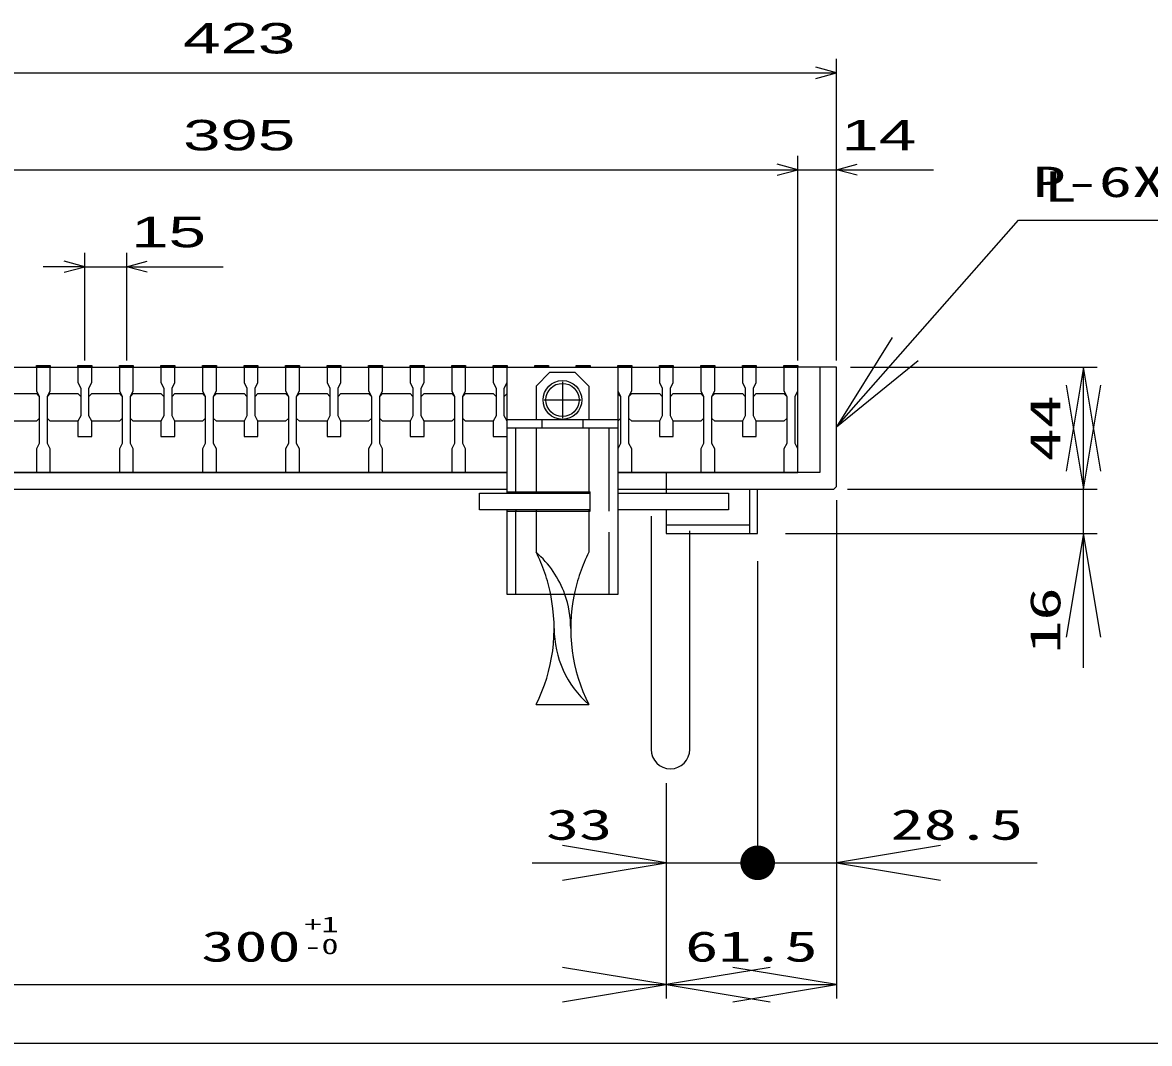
# Model space of a CAD drawing. Units: millimetres at full size, sheet at 1:5; some dimension numbers follow another scale. Extents: x -910 to 868, y -641 to 524.
# Drawn here: x -541 to -134, y -575.8 to -207.1 of the extents above; entities that cross this region are included whole.
import ezdxf
from ezdxf.enums import TextEntityAlignment as Align

# ---------------------------------------------------------------- set-up
doc = ezdxf.new("R2010")
doc.units = ezdxf.units.MM
doc.header["$LTSCALE"] = 5
doc.linetypes.add('CHAIN', pattern=[18.5, 12, -1.5, 3.5, -1.5])
doc.linetypes.add('DASHED', pattern=[7.5, 6, -1.5])
for name, color, linetype, lineweight in [('0_2', 150, 'Continuous', 25), ('16', 3, 'Continuous', 25), ('17', 2, 'Continuous', 25), ('19', 6, 'Continuous', 25), ('22', 4, 'Continuous', 25), ('29', 6, 'Continuous', 25)]:
    doc.layers.add(name, color=color, linetype=linetype, lineweight=lineweight)
doc.styles.add('ベクトル', font='')
doc.styles.add('ＭＳ ゴシック', font='')
doc.styles.get('ベクトル').set_extended_font_data('ベクトル')
doc.styles.get('ＭＳ ゴシック').set_extended_font_data('MS Gothic')

# ---------------------------------------------------------------- blocks, each defined once
blk = doc.blocks.new('open_arrow')
at = {"color": 0, "linetype": 'Continuous', "lineweight": -2}
blk.add_lwpolyline([(7.5, 1.25), (0, 0), (7.5, -1.25)], dxfattribs=at)
blk = doc.blocks.new('filled_dot')
at = {"color": 0, "linetype": 'Continuous', "lineweight": -2, "const_width": 1.25}
blk.add_lwpolyline([(-0.625, 0, 1), (0.625, 0, 1)], format="xyb", close=True, dxfattribs=at)

msp = doc.modelspace()

# ---------------------------------------------------------------- linework, layer by layer
at = {"layer": '0_2'}
msp.add_line((868, -575.75), (-862, -575.75), dxfattribs=at)
at = {"layer": '16'}
for p, q in [((-656, -331.561), (-261, -331.561)), ((-536, -331.561), (-536, -330.861)), ((-536, -330.861), (-531, -330.861)), ((-536, -331.561), (-536, -340.061)), ((-531, -331.561), (-536, -331.561)), ((-531, -330.861), (-531, -331.561)), ((-531, -340.061), (-531, -331.561)), ((-521, -331.561), (-521, -330.861)), ((-521, -330.861), (-516, -330.861)), ((-521, -331.561), (-521, -337.061)), ((-516, -331.561), (-521, -331.561)), ((-516, -330.861), (-516, -331.561)), ((-516, -337.061), (-516, -331.561)), ((-506, -331.561), (-506, -330.861)), ((-506, -330.861), (-501, -330.861)), ((-506, -331.561), (-506, -340.061)), ((-501, -331.561), (-506, -331.561)), ((-501, -330.861), (-501, -331.561)), ((-501, -340.061), (-501, -331.561)), ((-491, -331.561), (-491, -330.861)), ((-491, -330.861), (-486, -330.861)), ((-491, -331.561), (-491, -337.061)), ((-486, -331.561), (-491, -331.561)), ((-486, -330.861), (-486, -331.561)), ((-486, -337.061), (-486, -331.561)), ((-476, -331.561), (-476, -330.861)), ((-476, -330.861), (-471, -330.861)), ((-476, -331.561), (-476, -340.061)), ((-471, -331.561), (-476, -331.561)), ((-471, -330.861), (-471, -331.561)), ((-471, -340.061), (-471, -331.561)), ((-461, -331.561), (-461, -330.861)), ((-461, -330.861), (-456, -330.861)), ((-461, -331.561), (-461, -337.061)), ((-456, -331.561), (-461, -331.561)), ((-456, -330.861), (-456, -331.561)), ((-456, -337.061), (-456, -331.561)), ((-446, -331.561), (-446, -330.861)), ((-446, -330.861), (-441, -330.861)), ((-446, -331.561), (-446, -340.061)), ((-441, -331.561), (-446, -331.561)), ((-441, -330.861), (-441, -331.561)), ((-441, -340.061), (-441, -331.561)), ((-431, -331.561), (-431, -330.861)), ((-431, -330.861), (-426, -330.861)), ((-431, -331.561), (-431, -337.061)), ((-426, -331.561), (-431, -331.561)), ((-426, -330.861), (-426, -331.561)), ((-426, -337.061), (-426, -331.561)), ((-416, -331.561), (-416, -330.861)), ((-416, -330.861), (-411, -330.861)), ((-416, -331.561), (-416, -340.061)), ((-411, -331.561), (-416, -331.561)), ((-411, -330.861), (-411, -331.561)), ((-411, -340.061), (-411, -331.561)), ((-401, -331.561), (-401, -330.861)), ((-401, -330.861), (-396, -330.861)), ((-401, -331.561), (-401, -337.061)), ((-396, -331.561), (-401, -331.561)), ((-396, -330.861), (-396, -331.561)), ((-396, -337.061), (-396, -331.561)), ((-386, -331.561), (-386, -330.861)), ((-386, -330.861), (-381, -330.861)), ((-386, -331.561), (-386, -340.061)), ((-381, -331.561), (-386, -331.561)), ((-381, -330.861), (-381, -331.561)), ((-381, -340.061), (-381, -331.561)), ((-371, -331.561), (-371, -330.861)), ((-371, -330.861), (-366, -330.861)), ((-371, -331.561), (-371, -337.061)), ((-366, -331.561), (-371, -331.561)), ((-366, -330.861), (-366, -331.561)), ((-366, -337.061), (-366, -331.561)), ((-356, -331.561), (-356, -330.861)), ((-356, -330.861), (-351, -330.861)), ((-351, -331.561), (-356, -331.561)), ((-351, -330.861), (-351, -331.561)), ((-341, -331.561), (-341, -330.861)), ((-341, -330.861), (-336, -330.861)), ((-341, -331.561), (-341, -330.861)), ((-341, -330.861), (-336, -330.861)), ((-336, -331.561), (-341, -331.561)), ((-336, -331.561), (-341, -331.561)), ((-336, -330.861), (-336, -331.561)), ((-336, -330.861), (-336, -331.561)), ((-326, -331.561), (-326, -330.861)), ((-326, -330.861), (-321, -330.861)), ((-326, -331.561), (-326, -340.061)), ((-321, -331.561), (-326, -331.561)), ((-321, -330.861), (-321, -331.561)), ((-321, -340.061), (-321, -331.561)), ((-311, -331.561), (-311, -330.861)), ((-311, -330.861), (-306, -330.861)), ((-311, -331.561), (-311, -337.061)), ((-306, -331.561), (-311, -331.561)), ((-306, -330.861), (-306, -331.561)), ((-306, -337.061), (-306, -331.561)), ((-296, -331.561), (-296, -330.861)), ((-296, -330.861), (-291, -330.861)), ((-296, -331.561), (-296, -340.061)), ((-291, -331.561), (-296, -331.561)), ((-291, -330.861), (-291, -331.561)), ((-291, -340.061), (-291, -331.561)), ((-281, -331.561), (-281, -330.861)), ((-281, -330.861), (-276, -330.861)), ((-281, -331.561), (-281, -337.061)), ((-276, -331.561), (-281, -331.561)), ((-276, -330.861), (-276, -331.561)), ((-276, -337.061), (-276, -331.561)), ((-266, -331.561), (-266, -330.861)), ((-266, -330.861), (-261, -330.861)), ((-266, -331.561), (-266, -340.061)), ((-261, -331.561), (-266, -331.561)), ((-261, -330.861), (-261, -331.561)), ((-261, -340.061), (-261, -331.561)), ((-261, -369.561), (-261, -331.561)), ((-521, -337.061), (-520, -339.061)), ((-517, -339.061), (-516, -337.061)), ((-491, -337.061), (-490, -339.061)), ((-487, -339.061), (-486, -337.061)), ((-461, -337.061), (-460, -339.061)), ((-457, -339.061), (-456, -337.061)), ((-431, -337.061), (-430, -339.061)), ((-427, -339.061), (-426, -337.061)), ((-401, -337.061), (-400, -339.061)), ((-397, -339.061), (-396, -337.061)), ((-371, -337.061), (-370, -339.061)), ((-367, -339.061), (-366, -337.061)), ((-311, -337.061), (-310, -339.061)), ((-307, -339.061), (-306, -337.061)), ((-281, -337.061), (-280, -339.061)), ((-277, -339.061), (-276, -337.061)), ((-546, -341.061), (-536, -341.061)), ((-536, -340.061), (-535, -342.061)), ((-536, -341.061), (-535, -342.061)), ((-532, -342.061), (-531, -340.061)), ((-532, -342.061), (-531, -341.061)), ((-531, -341.061), (-521, -341.061)), ((-521, -341.061), (-520, -342.061)), ((-520, -339.061), (-520, -349.061)), ((-517, -349.061), (-517, -339.061)), ((-517, -342.061), (-516, -341.061)), ((-516, -341.061), (-506, -341.061)), ((-506, -340.061), (-505, -342.061)), ((-506, -341.061), (-505, -342.061)), ((-502, -342.061), (-501, -340.061)), ((-502, -342.061), (-501, -341.061)), ((-501, -341.061), (-491, -341.061)), ((-491, -341.061), (-490, -342.061)), ((-490, -339.061), (-490, -349.061)), ((-487, -349.061), (-487, -339.061)), ((-487, -342.061), (-486, -341.061)), ((-486, -341.061), (-476, -341.061)), ((-476, -340.061), (-475, -342.061)), ((-476, -341.061), (-475, -342.061)), ((-472, -342.061), (-471, -340.061)), ((-472, -342.061), (-471, -341.061)), ((-471, -341.061), (-461, -341.061)), ((-461, -341.061), (-460, -342.061)), ((-460, -339.061), (-460, -349.061)), ((-457, -349.061), (-457, -339.061)), ((-457, -342.061), (-456, -341.061)), ((-456, -341.061), (-446, -341.061)), ((-446, -340.061), (-445, -342.061)), ((-446, -341.061), (-445, -342.061)), ((-442, -342.061), (-441, -340.061)), ((-442, -342.061), (-441, -341.061)), ((-441, -341.061), (-431, -341.061)), ((-431, -341.061), (-430, -342.061)), ((-430, -339.061), (-430, -349.061)), ((-427, -349.061), (-427, -339.061)), ((-427, -342.061), (-426, -341.061)), ((-426, -341.061), (-416, -341.061)), ((-416, -340.061), (-415, -342.061)), ((-416, -341.061), (-415, -342.061)), ((-412, -342.061), (-411, -340.061)), ((-412, -342.061), (-411, -341.061)), ((-411, -341.061), (-401, -341.061)), ((-401, -341.061), (-400, -342.061)), ((-400, -339.061), (-400, -349.061)), ((-397, -349.061), (-397, -339.061)), ((-397, -342.061), (-396, -341.061)), ((-396, -341.061), (-386, -341.061)), ((-386, -340.061), (-385, -342.061)), ((-386, -341.061), (-385, -342.061)), ((-382, -342.061), (-381, -340.061)), ((-382, -342.061), (-381, -341.061)), ((-381, -341.061), (-371, -341.061)), ((-371, -341.061), (-370, -342.061)), ((-370, -339.061), (-370, -349.061)), ((-367, -349.061), (-367, -339.061)), ((-367, -342.061), (-366, -341.061)), ((-326, -340.061), (-325, -342.061)), ((-326, -341.061), (-325, -342.061)), ((-322, -342.061), (-321, -340.061)), ((-322, -342.061), (-321, -341.061)), ((-321, -341.061), (-311, -341.061)), ((-311, -341.061), (-310, -342.061)), ((-310, -339.061), (-310, -349.061)), ((-307, -349.061), (-307, -339.061)), ((-307, -342.061), (-306, -341.061)), ((-306, -341.061), (-296, -341.061)), ((-296, -340.061), (-295, -342.061)), ((-296, -341.061), (-295, -342.061)), ((-292, -342.061), (-291, -340.061)), ((-292, -342.061), (-291, -341.061)), ((-291, -341.061), (-281, -341.061)), ((-281, -341.061), (-280, -342.061)), ((-280, -339.061), (-280, -349.061)), ((-277, -349.061), (-277, -339.061)), ((-277, -342.061), (-276, -341.061)), ((-276, -341.061), (-266, -341.061)), ((-266, -340.061), (-265, -342.061)), ((-266, -341.061), (-265, -342.061)), ((-262, -342.061), (-261, -340.061)), ((-535, -342.061), (-535, -359.061)), ((-532, -359.061), (-532, -342.061)), ((-505, -342.061), (-505, -359.061)), ((-502, -359.061), (-502, -342.061)), ((-475, -342.061), (-475, -359.061)), ((-472, -359.061), (-472, -342.061)), ((-445, -342.061), (-445, -359.061)), ((-442, -359.061), (-442, -342.061)), ((-415, -342.061), (-415, -359.061)), ((-412, -359.061), (-412, -342.061)), ((-385, -342.061), (-385, -359.061)), ((-382, -359.061), (-382, -342.061)), ((-325, -342.061), (-325, -359.061)), ((-322, -359.061), (-322, -342.061)), ((-295, -342.061), (-295, -359.061)), ((-292, -359.061), (-292, -342.061)), ((-265, -342.061), (-265, -359.061)), ((-262, -359.061), (-262, -342.061)), ((-520, -349.061), (-521, -351.061)), ((-516, -351.061), (-517, -349.061)), ((-490, -349.061), (-491, -351.061)), ((-486, -351.061), (-487, -349.061)), ((-460, -349.061), (-461, -351.061)), ((-456, -351.061), (-457, -349.061)), ((-430, -349.061), (-431, -351.061)), ((-426, -351.061), (-427, -349.061)), ((-400, -349.061), (-401, -351.061)), ((-396, -351.061), (-397, -349.061)), ((-370, -349.061), (-371, -351.061)), ((-366, -351.061), (-367, -349.061)), ((-310, -349.061), (-311, -351.061)), ((-306, -351.061), (-307, -349.061)), ((-280, -349.061), (-281, -351.061)), ((-276, -351.061), (-277, -349.061)), ((-536, -351.061), (-546, -351.061)), ((-535, -350.061), (-536, -351.061)), ((-531, -351.061), (-532, -350.061)), ((-521, -351.061), (-531, -351.061)), ((-521, -351.061), (-521, -356.561)), ((-506, -351.061), (-516, -351.061)), ((-516, -356.561), (-516, -351.061)), ((-505, -350.061), (-506, -351.061)), ((-501, -351.061), (-502, -350.061)), ((-491, -351.061), (-501, -351.061)), ((-491, -351.061), (-491, -356.561)), ((-476, -351.061), (-486, -351.061)), ((-486, -356.561), (-486, -351.061)), ((-475, -350.061), (-476, -351.061)), ((-471, -351.061), (-472, -350.061)), ((-461, -351.061), (-471, -351.061)), ((-461, -351.061), (-461, -356.561)), ((-446, -351.061), (-456, -351.061)), ((-456, -356.561), (-456, -351.061)), ((-445, -350.061), (-446, -351.061)), ((-441, -351.061), (-442, -350.061)), ((-431, -351.061), (-441, -351.061)), ((-431, -351.061), (-431, -356.561)), ((-416, -351.061), (-426, -351.061)), ((-426, -356.561), (-426, -351.061)), ((-415, -350.061), (-416, -351.061)), ((-411, -351.061), (-412, -350.061)), ((-401, -351.061), (-411, -351.061)), ((-401, -351.061), (-401, -356.561)), ((-386, -351.061), (-396, -351.061)), ((-396, -356.561), (-396, -351.061)), ((-385, -350.061), (-386, -351.061)), ((-381, -351.061), (-382, -350.061)), ((-371, -351.061), (-381, -351.061)), ((-371, -351.061), (-371, -356.561)), ((-366, -356.561), (-366, -351.061)), ((-325, -350.061), (-326, -351.061)), ((-321, -351.061), (-322, -350.061)), ((-311, -351.061), (-321, -351.061)), ((-311, -351.061), (-311, -356.561)), ((-296, -351.061), (-306, -351.061)), ((-306, -356.561), (-306, -351.061)), ((-295, -350.061), (-296, -351.061)), ((-291, -351.061), (-292, -350.061)), ((-281, -351.061), (-291, -351.061)), ((-281, -351.061), (-281, -356.561)), ((-266, -351.061), (-276, -351.061)), ((-276, -356.561), (-276, -351.061)), ((-265, -350.061), (-266, -351.061)), ((-521, -356.561), (-516, -356.561)), ((-491, -356.561), (-486, -356.561)), ((-461, -356.561), (-456, -356.561)), ((-431, -356.561), (-426, -356.561)), ((-401, -356.561), (-396, -356.561)), ((-371, -356.561), (-366, -356.561)), ((-311, -356.561), (-306, -356.561)), ((-281, -356.561), (-276, -356.561)), ((-535, -359.061), (-536, -361.061)), ((-536, -361.061), (-536, -369.561)), ((-531, -361.061), (-532, -359.061)), ((-531, -369.561), (-531, -361.061)), ((-505, -359.061), (-506, -361.061)), ((-506, -361.061), (-506, -369.561)), ((-501, -361.061), (-502, -359.061)), ((-501, -369.561), (-501, -361.061)), ((-475, -359.061), (-476, -361.061)), ((-476, -361.061), (-476, -369.561)), ((-471, -361.061), (-472, -359.061)), ((-471, -369.561), (-471, -361.061)), ((-445, -359.061), (-446, -361.061)), ((-446, -361.061), (-446, -369.561)), ((-441, -361.061), (-442, -359.061)), ((-441, -369.561), (-441, -361.061)), ((-415, -359.061), (-416, -361.061)), ((-416, -361.061), (-416, -369.561)), ((-411, -361.061), (-412, -359.061)), ((-411, -369.561), (-411, -361.061)), ((-385, -359.061), (-386, -361.061)), ((-386, -361.061), (-386, -369.561)), ((-381, -361.061), (-382, -359.061)), ((-381, -369.561), (-381, -361.061)), ((-325, -359.061), (-326, -361.061)), ((-326, -361.061), (-326, -369.561)), ((-321, -361.061), (-322, -359.061)), ((-321, -369.561), (-321, -361.061)), ((-295, -359.061), (-296, -361.061)), ((-296, -361.061), (-296, -369.561)), ((-291, -361.061), (-292, -359.061)), ((-291, -369.561), (-291, -361.061)), ((-265, -359.061), (-266, -361.061)), ((-266, -361.061), (-266, -369.561)), ((-261, -361.061), (-262, -359.061)), ((-261, -369.561), (-261, -361.061)), ((-656, -369.561), (-366, -369.561)), ((-536, -369.561), (-531, -369.561)), ((-506, -369.561), (-501, -369.561)), ((-476, -369.561), (-471, -369.561)), ((-446, -369.561), (-441, -369.561)), ((-416, -369.561), (-411, -369.561)), ((-386, -369.561), (-381, -369.561)), ((-326, -369.561), (-321, -369.561)), ((-326, -369.561), (-261, -369.561)), ((-296, -369.561), (-291, -369.561)), ((-266, -369.561), (-261, -369.561))]:
    msp.add_line(p, q, dxfattribs=at)
at = {"layer": '17', "color": 3}
for p, q in [((-366, -353.561), (-366, -331.561)), ((-366, -331.561), (-326, -331.561)), ((-326, -331.561), (-326, -353.561)), ((-366, -350.361), (-326, -350.361)), ((-326, -353.561), (-366, -353.561)), ((-366, -377.061), (-366, -353.561)), ((-353.5, -350.361), (-353.5, -353.561)), ((-338.5, -353.561), (-338.5, -350.361)), ((-326, -353.561), (-326, -413.561)), ((-366, -376.561), (-336, -376.561)), ((-362.8, -376.561), (-362.8, -377.061)), ((-336, -383.561), (-336, -376.561)), ((-366, -413.561), (-366, -383.061)), ((-366, -383.561), (-336, -383.561)), ((-362.8, -383.061), (-362.8, -383.561)), ((-326, -413.561), (-366, -413.561))]:
    msp.add_line(p, q, dxfattribs=at)
at = {"layer": '17'}
for p, q in [((-350.5, -333.361), (-355.5, -338.361)), ((-350.5, -333.361), (-341.5, -333.361)), ((-341.5, -333.361), (-336.5, -338.361)), ((-355.5, -338.361), (-355.5, -350.361)), ((-336.5, -338.361), (-336.5, -350.361)), ((-376, -383.061), (-376, -377.061)), ((-376, -377.061), (-336, -377.061)), ((-326, -377.061), (-286, -377.061)), ((-286, -377.061), (-286, -383.061)), ((-336, -383.061), (-376, -383.061)), ((-286, -383.061), (-326, -383.061)), ((-355.5, -453.361), (-336.5, -453.361))]:
    msp.add_line(p, q, dxfattribs=at)
at = {"layer": '17', "color": 33, "linetype": 'CHAIN'}
for p, q in [((-346, -336.761), (-346, -349.961)), ((-352.6, -343.361), (-339.4, -343.361))]:
    msp.add_line(p, q, dxfattribs=at)
at = {"layer": '17', "color": 3, "linetype": 'DASHED'}
for p, q in [((-362.8, -376.561), (-362.8, -353.561)), ((-329.2, -353.561), (-329.2, -413.561)), ((-362.8, -413.561), (-362.8, -383.561))]:
    msp.add_line(p, q, dxfattribs=at)
at = {"layer": '17', "linetype": 'DASHED'}
for p, q in [((-355.5, -353.561), (-355.5, -377.061)), ((-336.5, -353.561), (-336.5, -377.061)), ((-355.5, -383.061), (-355.5, -398.361)), ((-336.5, -383.061), (-336.5, -398.361))]:
    msp.add_line(p, q, dxfattribs=at)
at = {"layer": '17', "color": 7}
msp.add_circle((-346, -343.361), 7, dxfattribs=at)
at = {"layer": '17'}
msp.add_circle((-346, -343.361), 6, dxfattribs=at)
at = {"layer": '17', "linetype": 'DASHED'}
for centre, radius, start, end in [((-410.423, -425.861), 61.423, 11.55161, 26.59714), ((-379.5, -425.861), 36.5, 19.69337, 48.88791), ((-281.577, -425.861), 61.423, 153.40286, 168.44839)]:
    msp.add_arc(centre, radius, start, end, dxfattribs=at)
at = {"layer": '17'}
for centre, radius, start, end in [((-410.423, -425.861), 61.423, 333.40286, 11.55161), ((-379.5, -425.861), 36.5, 0, 19.69337), ((-281.577, -425.861), 61.423, 168.44839, 206.59714), ((-312.5, -425.861), 36.5, 180, 228.88791)]:
    msp.add_arc(centre, radius, start, end, dxfattribs=at)
at = {"layer": '19'}
for p, q in [((-247, -331.561), (-261, -331.561)), ((-253, -331.561), (-253, -369.561)), ((-247, -374.561), (-247, -331.561)), ((-366, -369.561), (-664, -369.561)), ((-253, -369.561), (-326, -369.561)), ((-308.5, -369.561), (-308.5, -375.561)), ((-669, -375.561), (-366, -375.561)), ((-326, -375.561), (-248, -375.561)), ((-308.5, -375.561), (-308.5, -377.061)), ((-278.5, -375.561), (-278.5, -391.561)), ((-275.5, -391.561), (-275.5, -375.561)), ((-248, -375.561), (-247, -374.561)), ((-314, -385.298), (-314, -469.561)), ((-308.5, -383.061), (-308.5, -391.561)), ((-300, -469.561), (-300, -390.561)), ((-308.5, -391.561), (-275.5, -391.561))]:
    msp.add_line(p, q, dxfattribs=at)
msp.add_arc((-307, -469.561), 7, 180, 0, dxfattribs=at)
at = {"layer": '22'}
for p, q in [((-247, -225.22), (-254.5, -223.22)), ((-247, -329.061), (-247, -220.22)), ((-670, -225.22), (-247, -225.22)), ((-254.5, -227.22), (-247, -225.22)), ((-261, -329.061), (-261, -255.22)), ((-247, -329.061), (-247, -255.22)), ((-656, -260.22), (-261, -260.22)), ((-261, -260.22), (-268.5, -258.22)), ((-268.5, -262.22), (-261, -260.22)), ((-261, -260.22), (-247, -260.22)), ((-247, -260.22), (-239.5, -258.22)), ((-239.5, -262.22), (-247, -260.22)), ((-247, -260.22), (-212, -260.22)), ((-518.5, -329.061), (-518.5, -290.22)), ((-503.5, -290.22), (-503.5, -329.061)), ((-518.5, -295.22), (-533.5, -295.22)), ((-518.5, -295.22), (-526, -293.22)), ((-526, -297.22), (-518.5, -295.22)), ((-518.5, -295.22), (-503.5, -295.22)), ((-503.5, -295.22), (-496, -293.22)), ((-496, -297.22), (-503.5, -295.22)), ((-503.5, -295.22), (-468.5, -295.22)), ((-242, -331.561), (-152.851, -331.561)), ((-157.851, -375.561), (-157.851, -331.561)), ((-243, -375.561), (-152.851, -375.561)), ((-243, -375.561), (-152.851, -375.561)), ((-157.851, -440.049), (-157.851, -375.561)), ((-247, -379.561), (-247, -515.502)), ((-247, -384.561), (-247, -559.511)), ((-265.5, -391.561), (-152.851, -391.561)), ((-275.5, -401.561), (-275.5, -515.502)), ((-275.5, -401.561), (-275.5, -515.502)), ((-308.5, -481.761), (-308.5, -515.502)), ((-308.5, -484.331), (-308.5, -559.511)), ((-308.5, -484.331), (-308.5, -559.511)), ((-356.989, -510.502), (-247, -510.502)), ((-308.5, -510.502), (-174.511, -510.502)), ((-608.5, -554.511), (-308.5, -554.511)), ((-308.5, -554.511), (-247, -554.511))]:
    msp.add_line(p, q, dxfattribs=at)
msp.add_lwpolyline([(-247, -353.061), (-181.23, -278.383), (-39.23, -278.383)], dxfattribs=at)
at = {"layer": '29'}
msp.add_line((-278.5, -388.561), (-308.563, -388.561), dxfattribs=at)

# ---------------------------------------------------------------- block references
at = {"layer": '22', "xscale": 5, "yscale": 5}
for p, rotation in [((-247, -353.061), 48.6), ((-157.851, -331.561), 270), ((-157.851, -375.561), 90), ((-157.851, -391.561), 270), ((-308.5, -510.502), 180), ((-308.5, -554.511), 180), ((-247, -554.511), 180)]:
    msp.add_blockref('open_arrow', p, dxfattribs=dict(at, rotation=rotation))
for name, p in [('filled_dot', (-275.5, -510.502)), ('open_arrow', (-247, -510.502)), ('open_arrow', (-308.5, -554.511))]:
    msp.add_blockref(name, p, dxfattribs=at)

# ---------------------------------------------------------------- texts
at = {"layer": '22', "color": 2, "style": 'ベクトル', "width": 1.65}
for s, p in [(' 423 ', (-489.75, -212.72)), (' 395 ', (-489.75, -247.72)), (' 14 ', (-252, -247.72)), (' 15 ', (-508.5, -282.72))]:
    msp.add_text(s, height=11, dxfattribs=at).set_placement(p, align=Align.MIDDLE_LEFT)
at = {"layer": '22', "style": 'ＭＳ ゴシック', "width": 1.6}
for s, p in [('P-6X44X61.5', (-176.23, -273.383)), ('28.5', (-227.511, -505.502))]:
    msp.add_text(s, height=11, dxfattribs=at).set_placement(p, align=Align.BOTTOM_LEFT)
at = {"layer": '22', "color": 2, "style": 'ＭＳ ゴシック', "width": 1.6}
for s, height, p in [('L', 11, (-166.185, -266.282)), ('+1', 5.677, (-433.045, -532.755)), ('-0', 5.677, (-433.045, -540.686))]:
    msp.add_text(s, height=height, dxfattribs=at).set_placement(p, align=Align.MIDDLE_CENTER)
at = {"layer": '22', "style": 'ＭＳ ゴシック', "width": 1.6}
msp.add_text('44', height=11, rotation=90, dxfattribs=at).set_placement((-162.851, -353.561), align=Align.BOTTOM_CENTER)
msp.add_text('16', height=11, rotation=90, dxfattribs=at).set_placement((-162.851, -411.049), align=Align.BOTTOM_RIGHT)
msp.add_text('33', height=11, dxfattribs=at).set_placement((-327.989, -505.502), align=Align.BOTTOM_RIGHT)
for s, p in [('300', (-458.5, -549.511)), ('61.5', (-277.75, -549.511))]:
    msp.add_text(s, height=11, dxfattribs=at).set_placement(p, align=Align.BOTTOM_CENTER)

doc.saveas('drawing.dxf')
